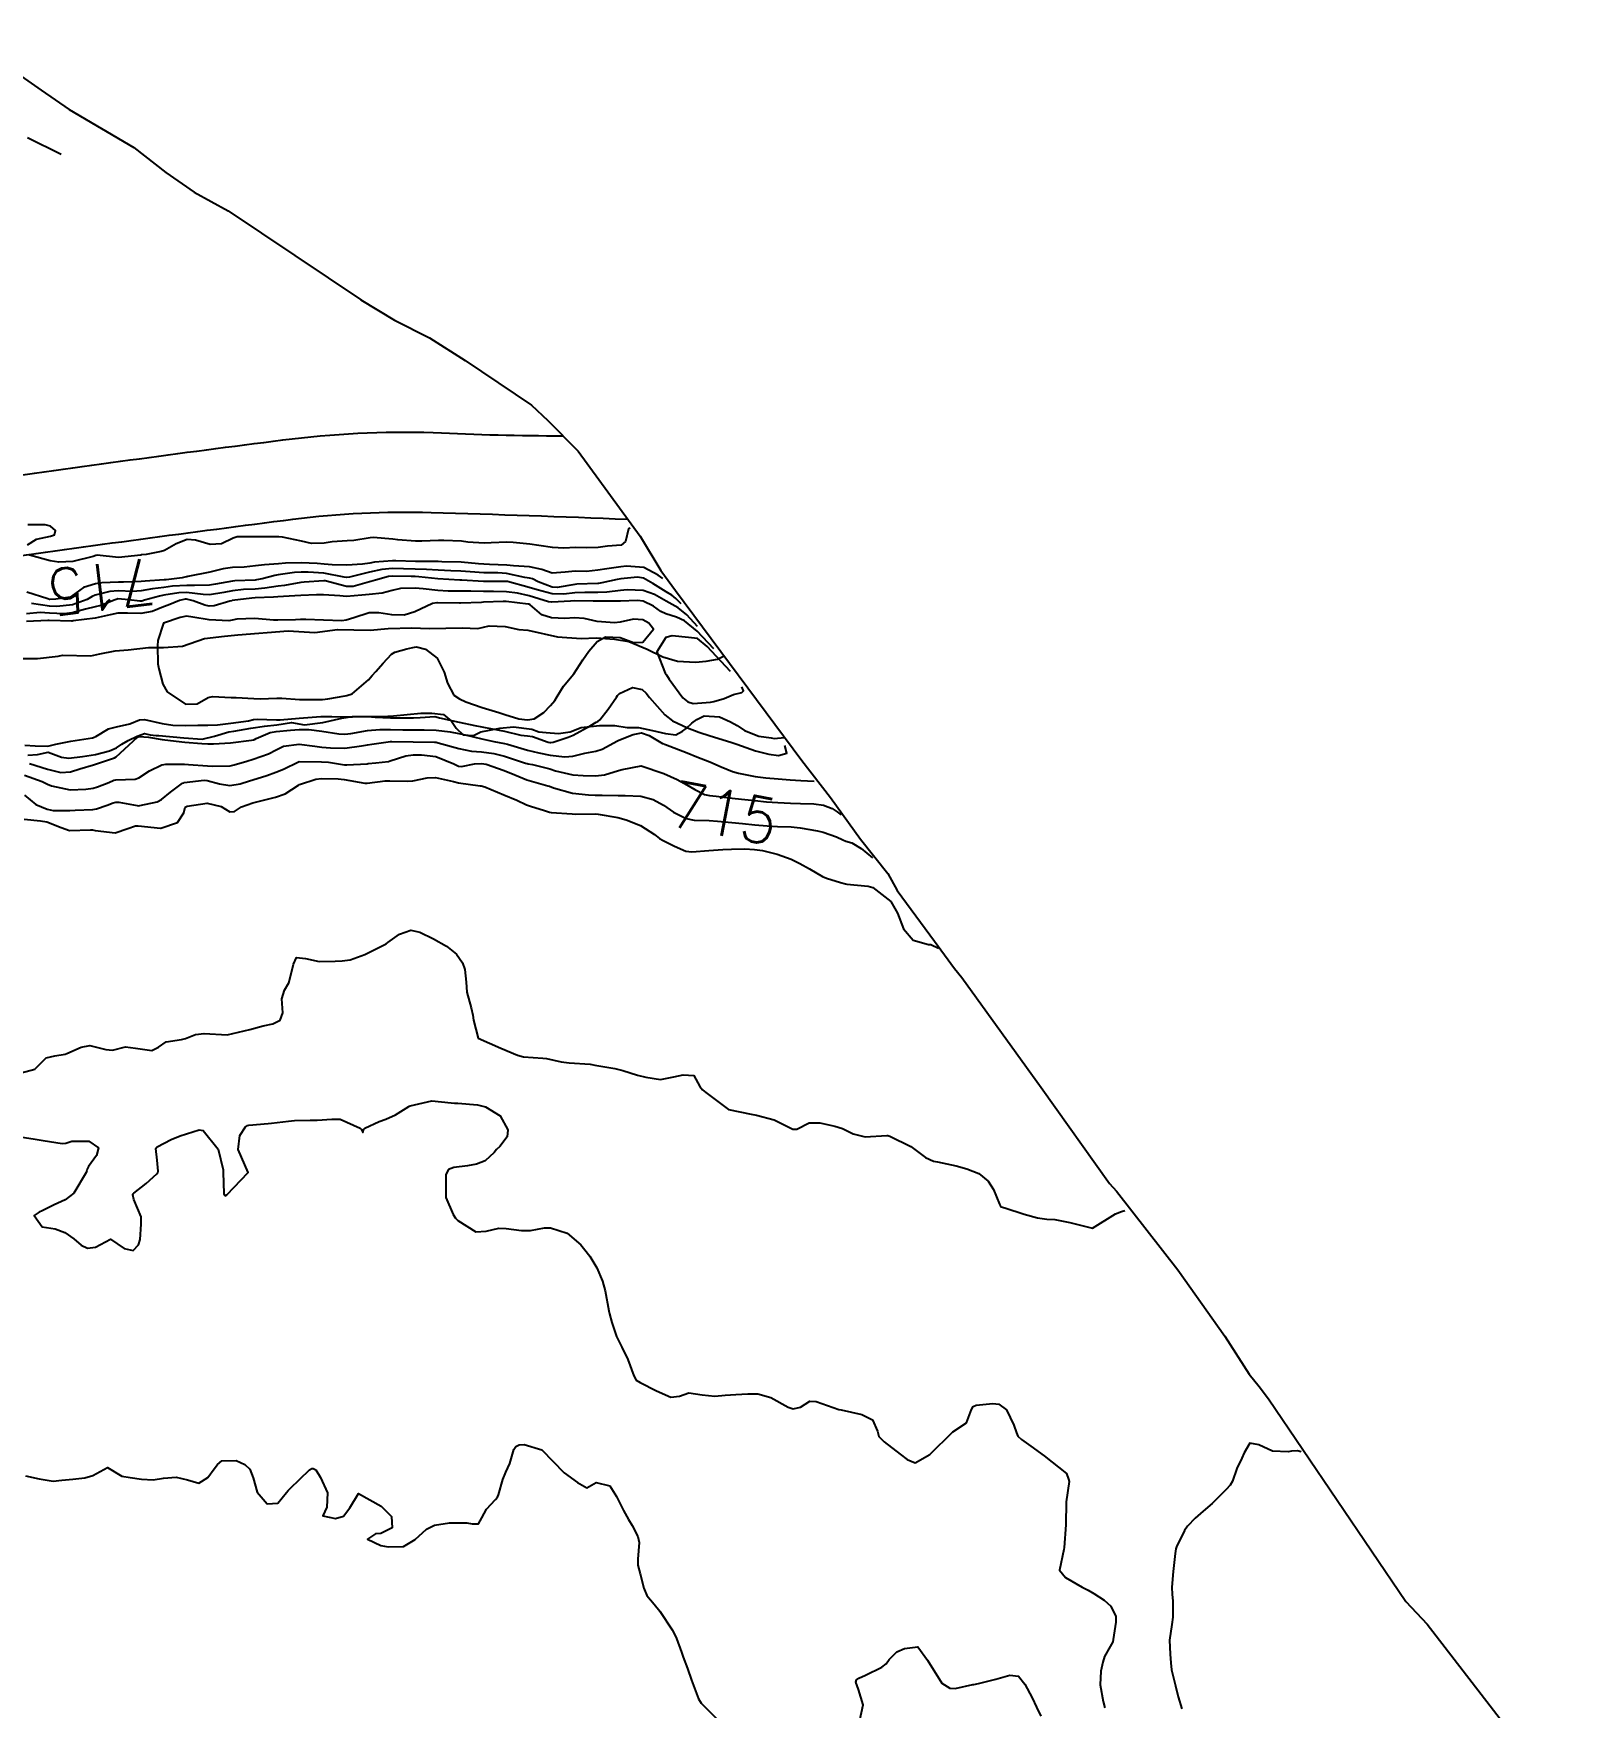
# Model space of a CAD drawing. Header units: metres. Extents: x 307586 to 320046, y 7427249 to 7434250.
# Drawn here: x 311264.2 to 311398.5, y 7432774.1 to 7432920.8 of the extents above; entities that cross this region are included whole.
import ezdxf
from ezdxf.enums import TextEntityAlignment as Align

# ---------------------------------------------------------------- set-up
doc = ezdxf.new("R2010")
doc.units = ezdxf.units.M
doc.header["$MEASUREMENT"] = 0
for name, color, linetype in [('Area', 45, 'Continuous'), ('Cotas', 45, 'Continuous'), ('Curvas de Nivel 1m', 11, 'Continuous'), ('Curvas de Nivel 5m', 15, 'Continuous'), ('Hidrografia', 140, 'Continuous'), ('Vias Primárias', 230, 'Continuous')]:
    doc.layers.add(name, color=color, linetype=linetype)
doc.styles.add('Style-STANDARD', font='STANDARD.shx')

msp = doc.modelspace()

# ---------------------------------------------------------------- linework, layer by layer
at = {"layer": 'Area'}
msp.add_polyline3d([(311257.78, 7432920.76, 715.45), (311264.93, 7432915.8, 716.28), (311267.36, 7432914.09, 716.2), (311273.05, 7432910.77, 716.15), (311275.83, 7432908.58, 716.3), (311278.31, 7432906.85, 716.26), (311281.31, 7432905.22, 716.42), (311292.97, 7432897.4, 716.58), (311292.91, 7432897.43, 716.59), (311295.86, 7432895.64, 716.58), (311298.94, 7432894.11, 716.53), (311302.06, 7432892.13, 716.41), (311307.87, 7432888.21, 716.43), (311309.3, 7432886.86, 716.52), (311311.95, 7432884.17, 716.45), (311317.39, 7432876.72, 715.87), (311319.21, 7432873.71, 714.23), (311320.49, 7432871.98, 719.71), (311331.55, 7432857.07, 716.87), (311334.06, 7432853.84, 718.97), (311336.7, 7432850.18, 719.58), (311339.08, 7432847.18, 723.09), (311339.92, 7432845.71, 721.24), (311343.19, 7432841.25, 723.41), (311344.94, 7432838.87, 718.44), (311345.57, 7432838.07, 718.35), (311352.52, 7432828.44, 717.03), (311358.51, 7432820.04, 716.81), (311359.12, 7432819.35, 716.9), (311364.5, 7432812.46, 722.09), (311368.62, 7432806.67, 729.38), (311370.73, 7432803.34, 730.65), (311371.63, 7432802.24, 722.21), (311372.44, 7432801.17, 726.1), (311384.46, 7432783.43, 722.27), (311386.35, 7432781.45, 722.22), (311391.85, 7432774.29, 716.92), (311398.54, 7432765.59, 722.2)], dxfattribs=at)
at = {"layer": 'Curvas de Nivel 1m', "flags": 128}
for points, elevation in [([(311263.73, 7432911.66), (311266.67, 7432910.19)], 716), ([(311263.71, 7432875.98), (311264.5, 7432876.46), (311265.73, 7432876.73), (311266.09, 7432876.86), (311266.18, 7432877.23), (311265.74, 7432877.62), (311265.26, 7432877.71), (311263.74, 7432877.71)], 716), ([(311316.52, 7432877.44), (311316.37, 7432877.36), (311316.1, 7432876.26), (311315.72, 7432875.95), (311314.52, 7432875.85), (311313.72, 7432875.73), (311312.66, 7432875.72), (311311.72, 7432875.74), (311310.72, 7432875.69), (311309.72, 7432875.75), (311308.52, 7432875.92), (311307.72, 7432876.03), (311306.28, 7432876.19), (311305.72, 7432876.21), (311304.33, 7432876.16), (311303.72, 7432876.13), (311302.3, 7432876.22), (311301.73, 7432876.29), (311300.19, 7432876.35), (311299.73, 7432876.34), (311298.27, 7432876.3), (311297.72, 7432876.28), (311296.17, 7432876.42), (311295.73, 7432876.48), (311294, 7432876.62), (311293.73, 7432876.6), (311292.3, 7432876.34), (311291.72, 7432876.31), (311290.42, 7432876.23), (311289.72, 7432876.12), (311288.59, 7432876.09), (311287.72, 7432876.28), (311286.06, 7432876.65), (311285.73, 7432876.68), (311284.05, 7432876.68), (311283.73, 7432876.68), (311282.1, 7432876.66), (311281.73, 7432876.55), (311280.71, 7432876.06), (311279.72, 7432876), (311278.43, 7432876.37), (311277.72, 7432876.45), (311276.76, 7432876.05), (311275.71, 7432875.48), (311275.44, 7432875.38), (311274.12, 7432875.13), (311273.74, 7432875.1), (311273.7, 7432875.09), (311273.65, 7432875.08), (311271.7, 7432874.87), (311269.82, 7432875.06), (311269.7, 7432875.05), (311269.48, 7432874.96), (311267.7, 7432874.51), (311266.46, 7432874.45), (311265.7, 7432874.57), (311263.89, 7432875.06)], 716), ([(311320.98, 7432870.8), (311320.53, 7432871.28), (311320.18, 7432871.56), (311319.67, 7432871.85), (311318.5, 7432872.6), (311317.69, 7432873.06), (311317.16, 7432873.14), (311315.69, 7432872.99), (311315.37, 7432872.94), (311314.03, 7432872.65), (311313.74, 7432872.59), (311313.68, 7432872.59), (311311.84, 7432872.52), (311311.68, 7432872.5), (311310.13, 7432872.24), (311309.68, 7432872.26), (311308.46, 7432872.72), (311307.96, 7432873), (311307.69, 7432873.06), (311307.3, 7432873.12), (311305.69, 7432873.45), (311304.93, 7432873.52), (311303.69, 7432873.53), (311302.51, 7432873.61), (311301.69, 7432873.67), (311300.8, 7432873.7), (311299.69, 7432873.74), (311298.67, 7432873.82), (311297.69, 7432873.85), (311296.67, 7432873.88), (311295.69, 7432873.89), (311294.76, 7432873.81), (311293.69, 7432873.58), (311291.92, 7432873.15), (311291.68, 7432873.11), (311291.46, 7432873.14), (311289.69, 7432873.48), (311288.31, 7432873.58), (311287.69, 7432873.58), (311287.11, 7432873.55), (311285.69, 7432873.34), (311285.39, 7432873.29), (311284.27, 7432873), (311283.79, 7432872.9), (311283.68, 7432872.89), (311281.89, 7432872.83), (311281.68, 7432872.8), (311280.2, 7432872.53), (311279.67, 7432872.45), (311278.35, 7432872.4), (311277.67, 7432872.41), (311276.43, 7432872.34), (311275.67, 7432872.24), (311274.68, 7432872.11), (311273.67, 7432871.94), (311272.91, 7432871.89), (311271.66, 7432871.95), (311270.94, 7432871.89), (311269.66, 7432871.55), (311269.4, 7432871.44), (311268.94, 7432871.19), (311267.65, 7432870.73), (311266.3, 7432870.57), (311265.65, 7432870.61), (311264.08, 7432870.82)], 714), ([(311323.86, 7432866.86), (311322.4, 7432868.4), (311321.27, 7432869.32), (311320.57, 7432869.65), (311319.65, 7432869.93), (311319.2, 7432870.14), (311318.57, 7432870.6), (311317.66, 7432871.03), (311317.17, 7432871.1), (311315.66, 7432871.05), (311315.26, 7432871.03), (311313.66, 7432871.04), (311313.27, 7432871.05), (311311.66, 7432871.07), (311311.29, 7432871.05), (311309.66, 7432870.95), (311309.37, 7432870.99), (311307.66, 7432871.5), (311306.66, 7432871.74), (311305.67, 7432871.87), (311304.55, 7432871.89), (311303.67, 7432871.88), (311302.56, 7432871.9), (311301.67, 7432871.9), (311300.58, 7432871.9), (311299.67, 7432871.97), (311298.38, 7432872.13), (311297.67, 7432872.17), (311296.4, 7432872.14), (311295.67, 7432871.98), (311294.8, 7432871.75), (311293.66, 7432871.63), (311293.01, 7432871.55), (311291.66, 7432871.46), (311291.09, 7432871.5), (311289.66, 7432871.59), (311289.03, 7432871.58), (311287.66, 7432871.54), (311287.13, 7432871.51), (311285.66, 7432871.41), (311285.26, 7432871.39), (311283.66, 7432871.32), (311283.37, 7432871.3), (311281.65, 7432871.09), (311281.61, 7432871.08), (311281.44, 7432871.04), (311280.08, 7432870.63), (311279.65, 7432870.6), (311279.27, 7432870.69), (311278.23, 7432871.08), (311277.65, 7432871.22), (311277.53, 7432871.22), (311277.05, 7432871.1), (311276.05, 7432870.7), (311275.65, 7432870.53), (311274.63, 7432870.14), (311273.64, 7432869.96), (311272.49, 7432869.99), (311271.64, 7432869.99), (311270.96, 7432869.85), (311269.64, 7432869.56), (311267.73, 7432869.31), (311267.63, 7432869.28), (311267.57, 7432869.28), (311265.63, 7432869.35), (311265.51, 7432869.35), (311263.63, 7432869.27)], 712), ([(311322.42, 7432868.83), (311321.47, 7432869.84), (311320.72, 7432870.44), (311319.66, 7432871.04), (311318.65, 7432871.61), (311317.67, 7432871.97), (311316.26, 7432872.04), (311315.67, 7432871.98), (311314.47, 7432871.84), (311313.67, 7432871.8), (311312.54, 7432871.79), (311311.67, 7432871.76), (311310.7, 7432871.65), (311309.67, 7432871.68), (311308.37, 7432872.02), (311307.68, 7432872.24), (311305.77, 7432872.75), (311305.68, 7432872.77), (311305.66, 7432872.77), (311303.68, 7432872.77), (311301.77, 7432872.88), (311301.68, 7432872.89), (311301.6, 7432872.89), (311299.68, 7432872.99), (311298.01, 7432873.17), (311297.69, 7432873.19), (311297.34, 7432873.2), (311295.69, 7432873.23), (311295.36, 7432873.2), (311294.2, 7432872.88), (311293.81, 7432872.76), (311293.68, 7432872.72), (311292.26, 7432872.32), (311291.67, 7432872.32), (311289.81, 7432872.81), (311289.68, 7432872.83), (311287.96, 7432872.69), (311287.68, 7432872.66), (311286.24, 7432872.42), (311285.67, 7432872.34), (311284.5, 7432872.17), (311283.67, 7432872.1), (311282.64, 7432872.05), (311281.67, 7432871.93), (311280.91, 7432871.81), (311279.66, 7432871.6), (311279.12, 7432871.61), (311277.66, 7432871.79), (311276.99, 7432871.77), (311275.66, 7432871.55), (311275.29, 7432871.48), (311273.97, 7432871.13), (311273.73, 7432871.05), (311273.65, 7432871.03), (311273.56, 7432871.04), (311272.59, 7432871.15), (311271.65, 7432871.23), (311271.59, 7432871.22), (311271.41, 7432871.16), (311270.16, 7432870.67), (311269.65, 7432870.54), (311268.79, 7432870.34), (311267.64, 7432870.02), (311266.93, 7432869.93), (311265.64, 7432869.99), (311264.83, 7432870.05), (311263.64, 7432869.93)], 713), ([(311325.31, 7432864.88), (311323.27, 7432867.06), (311322.41, 7432867.76), (311321.63, 7432867.86), (311320.21, 7432867.99), (311319.63, 7432867.86), (311318.85, 7432866.59), (311319.59, 7432864.74), (311319.7, 7432864.58), (311319.93, 7432864.22), (311321.12, 7432862.56), (311321.56, 7432862.22), (311322.03, 7432862.08), (311323.56, 7432862.2), (311323.85, 7432862.24), (311324.76, 7432862.52), (311325.57, 7432862.87), (311326.29, 7432863.05), (311326.44, 7432863.18), (311326.3, 7432863.53)], 711), ([(311263.5, 7432858.43), (311264.38, 7432858.36), (311265.5, 7432858.34), (311266.21, 7432858.51), (311267.51, 7432858.78), (311269.41, 7432859.08), (311269.51, 7432859.11), (311269.57, 7432859.12), (311269.72, 7432859.18), (311270.83, 7432859.86), (311271.52, 7432860.04), (311272.68, 7432860.3), (311273.53, 7432860.64), (311273.98, 7432860.67), (311275.52, 7432860.31), (311276.45, 7432860.17), (311277.52, 7432860.14), (311278.63, 7432860.18), (311279.52, 7432860.19), (311280.36, 7432860.22), (311281.53, 7432860.35), (311283.08, 7432860.57), (311283.53, 7432860.66), (311283.84, 7432860.69), (311285.53, 7432860.65), (311285.86, 7432860.65), (311287.53, 7432860.78), (311289.43, 7432860.94), (311289.52, 7432860.95), (311290.37, 7432860.93), (311291.53, 7432860.91), (311292.2, 7432860.91), (311293.5, 7432860.93), (311293.53, 7432860.93), (311294.18, 7432860.88), (311295.53, 7432860.81), (311295.59, 7432860.81), (311297.53, 7432860.82), (311298.12, 7432860.84), (311299.41, 7432860.94), (311299.53, 7432860.91), (311299.82, 7432860.82), (311301.53, 7432860.43), (311302.91, 7432860.16), (311303.53, 7432860.03), (311304.42, 7432859.87), (311305.52, 7432859.66), (311306.94, 7432859.31), (311307.52, 7432859.23), (311307.97, 7432859.18), (311309.34, 7432858.7), (311309.48, 7432858.66), (311309.51, 7432858.66), (311309.56, 7432858.66), (311309.78, 7432858.7), (311311.09, 7432859.12), (311311.52, 7432859.31), (311313, 7432860.13), (311313.53, 7432860.43), (311313.67, 7432860.51), (311313.87, 7432860.65), (311314.6, 7432861.59), (311315.31, 7432862.63), (311315.41, 7432862.78), (311315.57, 7432862.96), (311316.71, 7432863.48), (311317.57, 7432863.31), (311317.93, 7432862.97), (311318.2, 7432862.6), (311319.54, 7432861.09), (311320.23, 7432860.57), (311321.53, 7432859.95), (311322.54, 7432859.56), (311323.52, 7432859.25), (311325.34, 7432858.68), (311325.51, 7432858.63), (311325.87, 7432858.51), (311327.51, 7432857.94), (311328.67, 7432857.64), (311329.5, 7432857.51), (311330.23, 7432857.72), (311330.06, 7432858.39)], 712), ([(311263.47, 7432855.79), (311265, 7432855.23), (311265.46, 7432855.01), (311265.82, 7432854.86), (311267.46, 7432854.51), (311268.82, 7432854.56), (311269.46, 7432854.67), (311269.85, 7432854.78), (311270.84, 7432855.17), (311271.28, 7432855.35), (311271.47, 7432855.38), (311273.15, 7432855.45), (311273.47, 7432855.56), (311274.41, 7432856.18), (311275.49, 7432856.69), (311275.84, 7432856.75), (311277.49, 7432856.76), (311277.83, 7432856.74), (311279.49, 7432856.62), (311279.97, 7432856.58), (311281.49, 7432856.62), (311281.83, 7432856.69), (311282.93, 7432857.02), (311283.49, 7432857.19), (311284.83, 7432857.67), (311285.5, 7432858.02), (311286.16, 7432858.33), (311287.51, 7432858.52), (311288.9, 7432858.34), (311289.51, 7432858.25), (311290.26, 7432858.18), (311291.51, 7432858.15), (311292.98, 7432858.37), (311293.51, 7432858.45), (311293.9, 7432858.5), (311295.51, 7432858.74), (311295.63, 7432858.75), (311297.51, 7432858.72), (311299.39, 7432858.7), (311299.51, 7432858.68), (311299.71, 7432858.62), (311301.51, 7432858.14), (311302.63, 7432857.91), (311303.5, 7432857.83), (311304.56, 7432857.7), (311305.5, 7432857.46), (311307.36, 7432856.86), (311307.49, 7432856.82), (311307.57, 7432856.8), (311307.96, 7432856.72), (311309.49, 7432856.34), (311309.99, 7432856.19), (311311.48, 7432855.84), (311312.39, 7432855.76), (311313.48, 7432855.75), (311314.28, 7432855.84), (311315.49, 7432856.2), (311315.83, 7432856.29), (311317.49, 7432856.61), (311319.48, 7432855.95), (311320.62, 7432855.43), (311321.47, 7432854.96), (311322.17, 7432854.55), (311323.03, 7432854.11), (311323.46, 7432854.01), (311324.04, 7432853.95), (311325.46, 7432853.78), (311326.27, 7432853.69), (311327.45, 7432853.57), (311328.45, 7432853.47), (311329.45, 7432853.39), (311330.56, 7432853.34), (311331.45, 7432853.31), (311332.6, 7432853.28), (311333.45, 7432853.16), (311334.22, 7432852.87), (311334.64, 7432852.6), (311335, 7432852.32)], 714), ([(311263.9, 7432856.83), (311265.48, 7432856.32), (311266.65, 7432856.04), (311267.48, 7432856.09), (311268.32, 7432856.36), (311269.49, 7432856.7), (311269.85, 7432856.81), (311270.91, 7432857.17), (311271.34, 7432857.32), (311271.5, 7432857.41), (311273.36, 7432859.13), (311273.51, 7432859.19), (311274.32, 7432859.12), (311275.51, 7432858.91), (311275.74, 7432858.88), (311277.51, 7432858.7), (311279, 7432858.56), (311279.51, 7432858.53), (311280.03, 7432858.54), (311281.51, 7432858.63), (311283.35, 7432858.86), (311283.51, 7432858.89), (311283.6, 7432858.93), (311283.75, 7432859.01), (311284.99, 7432859.53), (311285.52, 7432859.62), (311286.76, 7432859.73), (311287.52, 7432859.81), (311288.37, 7432859.8), (311289.52, 7432859.64), (311291.01, 7432859.43), (311291.52, 7432859.4), (311292.06, 7432859.45), (311293.52, 7432859.71), (311294.59, 7432859.81), (311295.52, 7432859.81), (311296.61, 7432859.78), (311297.52, 7432859.78), (311298.47, 7432859.78), (311299.52, 7432859.75), (311300.74, 7432859.59), (311301.52, 7432859.44), (311302.05, 7432859.33), (311303.52, 7432858.98), (311304.57, 7432858.76), (311305.51, 7432858.56), (311305.76, 7432858.5), (311307.51, 7432857.99), (311308.53, 7432857.74), (311309.5, 7432857.56), (311310.78, 7432857.4), (311311.5, 7432857.47), (311312.56, 7432857.72), (311313.51, 7432857.89), (311314.07, 7432858.08), (311315.09, 7432858.63), (311315.36, 7432858.78), (311315.52, 7432858.85), (311316.78, 7432859.36), (311317.52, 7432859.51), (311318.18, 7432859.26), (311319.35, 7432858.58), (311319.46, 7432858.53), (311319.51, 7432858.51), (311319.62, 7432858.47), (311321.5, 7432857.74), (311322.37, 7432857.41), (311323.5, 7432856.96), (311324.48, 7432856.52), (311325.49, 7432856.12), (311326.02, 7432855.97), (311327.48, 7432855.68), (311328.4, 7432855.56), (311329.48, 7432855.47), (311330.53, 7432855.4), (311331.48, 7432855.32), (311332.64, 7432855.26)], 713), ([(311263.42, 7432851.95), (311264.85, 7432851.8), (311265.42, 7432851.71), (311266.66, 7432851.22), (311267.41, 7432850.94), (311269.25, 7432851.02), (311269.41, 7432851.02), (311269.65, 7432850.94), (311271.41, 7432850.74), (311272.51, 7432851.14), (311273.19, 7432851.36), (311273.42, 7432851.36), (311275.37, 7432851.16), (311275.41, 7432851.15), (311276.87, 7432851.65), (311277.43, 7432852.5), (311277.53, 7432853), (311277.72, 7432853.09), (311279.45, 7432853.36), (311280.68, 7432853.05), (311281.44, 7432852.6), (311281.86, 7432852.61), (311282.46, 7432853.02), (311283.45, 7432853.38), (311284.75, 7432853.7), (311285.45, 7432853.87), (311286.28, 7432854.16), (311287.46, 7432854.93), (311287.54, 7432854.97), (311288.98, 7432855.44), (311289.47, 7432855.5), (311290.93, 7432855.47), (311291.47, 7432855.41), (311293.27, 7432855.09), (311293.47, 7432855.09), (311295.04, 7432855.3), (311295.47, 7432855.31), (311297.05, 7432855.27), (311297.47, 7432855.31), (311298.74, 7432855.56), (311299.47, 7432855.59), (311301.03, 7432855.25), (311301.47, 7432855.13), (311303.37, 7432854.87), (311303.46, 7432854.86), (311303.78, 7432854.77), (311305.46, 7432854.08), (311306.59, 7432853.6), (311307.45, 7432853.21), (311307.8, 7432853.08), (311309, 7432852.71), (311309.44, 7432852.56), (311309.61, 7432852.53), (311311.44, 7432852.4), (311311.72, 7432852.39), (311313.44, 7432852.41), (311313.7, 7432852.39), (311315.43, 7432852.08), (311316.16, 7432851.89), (311317.42, 7432851.39), (311318.65, 7432850.59), (311319.08, 7432850.26), (311319.41, 7432850.07), (311320.39, 7432849.58), (311321.4, 7432849.15), (311321.93, 7432849.08), (311323.4, 7432849.2), (311324.63, 7432849.28), (311325.4, 7432849.32), (311326.56, 7432849.34), (311327.4, 7432849.29), (311328.11, 7432849.19), (311329.4, 7432848.89), (311330.61, 7432848.45), (311331.39, 7432848.06), (311332.24, 7432847.58), (311333.38, 7432846.93), (311333.73, 7432846.77), (311334.95, 7432846.4), (311335.37, 7432846.28), (311335.5, 7432846.26), (311337.37, 7432846.08), (311337.78, 7432845.95), (311339.35, 7432844.74), (311339.95, 7432843.72), (311340.45, 7432842.33), (311341.31, 7432841.36), (311342.65, 7432840.96), (311342.85, 7432840.98), (311343.54, 7432840.64)], 716), ([(311263.16, 7432829.72), (311264.36, 7432830.04), (311265.17, 7432830.86), (311265.37, 7432831.03), (311266.11, 7432831.22), (311267.02, 7432831.37), (311267.18, 7432831.41), (311268.42, 7432831.96), (311269.19, 7432832.13), (311270.58, 7432831.76), (311271.18, 7432831.72), (311272.32, 7432832.01), (311273.18, 7432831.89), (311274.62, 7432831.68), (311275.19, 7432831.97), (311275.86, 7432832.44), (311277.2, 7432832.64), (311277.55, 7432832.73), (311278.43, 7432833.07), (311279.2, 7432833.18), (311281.2, 7432833.04), (311283.21, 7432833.51), (311284.38, 7432833.83), (311285.21, 7432834.03), (311285.85, 7432834.35), (311286.1, 7432834.98), (311286.01, 7432836.21), (311286.23, 7432836.98), (311286.62, 7432837.61), (311286.97, 7432838.97), (311287.02, 7432839.23), (311287.28, 7432839.83), (311288.07, 7432839.74), (311289.28, 7432839.47), (311290.68, 7432839.52), (311291.28, 7432839.54), (311292, 7432839.63), (311293.28, 7432840.1), (311293.81, 7432840.36), (311294.85, 7432840.87), (311295.14, 7432841.03), (311295.3, 7432841.14), (311296.3, 7432841.87), (311297.31, 7432842.22), (311298.09, 7432842.06), (311299.3, 7432841.46), (311300.43, 7432840.81), (311301.29, 7432840.13), (311301.84, 7432839.35), (311302.04, 7432838.79), (311302.14, 7432837.67), (311302.22, 7432836.79), (311302.58, 7432835.43), (311302.73, 7432834.78), (311302.78, 7432834.34), (311303.2, 7432832.77), (311305.19, 7432831.89), (311306.65, 7432831.26), (311307.18, 7432831.13), (311308.86, 7432831.02), (311309.18, 7432830.97), (311310.46, 7432830.69), (311311.17, 7432830.61), (311313.01, 7432830.49), (311313.17, 7432830.46), (311313.41, 7432830.41), (311315.17, 7432830.12), (311315.87, 7432829.92), (311317.16, 7432829.52), (311317.9, 7432829.34), (311319.16, 7432829.15), (311320.35, 7432829.37), (311321.16, 7432829.56), (311322.1, 7432829.48), (311322.62, 7432828.54), (311322.85, 7432828.23), (311323.15, 7432828.01), (311325.13, 7432826.51), (311327.13, 7432826.1), (311327.59, 7432826.02), (311329.12, 7432825.61), (311330.76, 7432824.79), (311331.11, 7432824.8), (311332.19, 7432825.35), (311333.12, 7432825.35), (311334.45, 7432825.06), (311335.11, 7432824.86), (311336.04, 7432824.38), (311337.1, 7432824.11), (311339, 7432824.24), (311339.1, 7432824.24), (311339.27, 7432824.17), (311341.09, 7432823.28), (311342.38, 7432822.31), (311343.08, 7432821.99), (311343.45, 7432821.92), (311345.07, 7432821.58), (311346.02, 7432821.31), (311347.06, 7432820.91), (311347.88, 7432820.24), (311348.34, 7432819.52), (311348.88, 7432818.22), (311348.92, 7432818.11), (311349.03, 7432817.98), (311349.34, 7432817.91), (311351.02, 7432817.36), (311352.19, 7432817.02), (311353.02, 7432816.92), (311353.72, 7432816.87), (311355.02, 7432816.61), (311357.01, 7432816.13), (311359.03, 7432817.37), (311359.56, 7432817.57), (311359.85, 7432817.66)], 717), ([(311263.09, 7432824.11), (311264.4, 7432823.92), (311265.09, 7432823.79), (311266.75, 7432823.55), (311267.09, 7432823.57), (311267.62, 7432823.74), (311269.09, 7432823.75), (311269.95, 7432823.17), (311269.76, 7432822.49), (311269.06, 7432821.52), (311268.94, 7432821.3), (311268.91, 7432821.18), (311268.86, 7432820.99), (311267.78, 7432819.2), (311267.03, 7432818.61), (311266.07, 7432818.17), (311265.02, 7432817.64), (311264.74, 7432817.51), (311264.31, 7432817.24), (311265, 7432816.23), (311266.16, 7432816.05), (311266.99, 7432815.74), (311267.78, 7432815.2), (311268.41, 7432814.62), (311268.97, 7432814.37), (311269.68, 7432814.47), (311270.98, 7432815.16), (311272.18, 7432814.34), (311272.97, 7432814.17), (311273.45, 7432814.65), (311273.58, 7432815.12), (311273.67, 7432816.46), (311273.68, 7432817.12), (311273.03, 7432818.63), (311272.94, 7432819.04), (311272.97, 7432819.13), (311273.03, 7432819.2), (311274.12, 7432820.04), (311275.05, 7432820.88), (311275.15, 7432821.01), (311275.16, 7432821.11), (311275.07, 7432822.07), (311274.97, 7432823.11), (311275.01, 7432823.19), (311275.08, 7432823.23), (311276.3, 7432823.89), (311277.09, 7432824.22), (311278.76, 7432824.72), (311279.1, 7432824.67), (311280.43, 7432823.05), (311280.87, 7432821.23), (311280.87, 7432821.04), (311280.93, 7432819.14), (311280.94, 7432819.04), (311281.03, 7432818.95), (311281.19, 7432819.04), (311283.05, 7432821.01), (311282.18, 7432823.02), (311282.32, 7432824.24), (311282.82, 7432825.01), (311282.99, 7432825.12), (311283.1, 7432825.15), (311284.8, 7432825.3), (311285.11, 7432825.33), (311286.59, 7432825.49), (311287.11, 7432825.54), (311288.47, 7432825.59), (311289.11, 7432825.59), (311290.37, 7432825.67), (311291.11, 7432825.67), (311292.86, 7432824.89), (311292.98, 7432824.77), (311293.1, 7432824.5), (311293.19, 7432824.8), (311293.27, 7432824.89), (311294.52, 7432825.46), (311295.11, 7432825.67), (311295.95, 7432826.04), (311297.13, 7432826.79), (311297.16, 7432826.82), (311297.23, 7432826.85), (311299.14, 7432827.26), (311300.85, 7432827.09), (311301.14, 7432827.06), (311301.42, 7432827.08), (311303.13, 7432826.93), (311303.85, 7432826.76), (311305.12, 7432825.95), (311305.8, 7432824.74), (311305.73, 7432824.11), (311305.09, 7432823.28), (311304.82, 7432823.02), (311304.6, 7432822.75), (311303.82, 7432822.02), (311303.07, 7432821.73), (311302.26, 7432821.59), (311301.06, 7432821.43), (311300.6, 7432821.26), (311300.37, 7432820.81), (311300.36, 7432819.49), (311300.36, 7432818.81), (311301.02, 7432817.31), (311301.23, 7432817.01), (311301.43, 7432816.79), (311303, 7432815.79), (311303.89, 7432815.87), (311305, 7432816.11), (311305.66, 7432816.08), (311307, 7432815.91), (311307.79, 7432815.93), (311309, 7432816.14), (311309.54, 7432816.16), (311311, 7432815.68), (311312.19, 7432814.66), (311312.55, 7432814.23), (311312.97, 7432813.68), (311313.61, 7432812.64), (311314.09, 7432811.49), (311314.32, 7432810.64), (311314.66, 7432808.88), (311314.72, 7432808.63), (311314.91, 7432807.87), (311315.32, 7432806.63), (311315.79, 7432805.71), (311316.32, 7432804.62), (311316.85, 7432803.18), (311317.04, 7432802.8), (311317.4, 7432802.6), (311318.83, 7432801.87), (311320.07, 7432801.32), (311320.83, 7432801.42), (311321.67, 7432801.71), (311322.83, 7432801.53), (311323.92, 7432801.42), (311324.83, 7432801.5), (311325.77, 7432801.56), (311326.83, 7432801.61), (311327.71, 7432801.6), (311328.83, 7432801.29), (311330.35, 7432800.44), (311330.81, 7432800.29), (311331.43, 7432800.43), (311332.26, 7432800.98), (311332.82, 7432800.95), (311334.3, 7432800.4), (311334.81, 7432800.25), (311335, 7432800.2), (311336.81, 7432799.81), (311337.76, 7432799.32), (311338.18, 7432798.35), (311338.31, 7432797.87), (311338.78, 7432797.4), (311340.17, 7432796.33), (311340.77, 7432795.86), (311341.49, 7432795.58), (311342.77, 7432796.3), (311344.79, 7432798.27), (311345.98, 7432799.08), (311346.43, 7432800.25), (311346.57, 7432800.5), (311346.82, 7432800.61), (311348.29, 7432800.76), (311348.82, 7432800.71), (311349.49, 7432800.21), (311350.13, 7432798.87), (311350.36, 7432798.2), (311350.49, 7432797.9), (311350.79, 7432797.6), (311351.63, 7432797.04), (311352.77, 7432796.18), (311354.75, 7432794.63), (311354.93, 7432794.15), (311354.96, 7432793.93), (311354.72, 7432792.15), (311354.69, 7432790.15), (311354.55, 7432788.15), (311354.5, 7432787.98), (311354.13, 7432786.16), (311354.64, 7432785.51), (311356.1, 7432784.67), (311356.63, 7432784.4), (311357.14, 7432784.12), (311358.05, 7432783.54), (311358.61, 7432783), (311359.07, 7432782.1), (311359.07, 7432781.62), (311358.84, 7432780.1), (311358.79, 7432779.89), (311358.57, 7432779.49), (311358.07, 7432778.59), (311357.91, 7432778.11), (311357.76, 7432777.32), (311357.7, 7432776.11), (311357.96, 7432774.66), (311358.1, 7432774.11)], 718), ([(311263.56, 7432794.42), (311264.73, 7432794.16), (311265.97, 7432793.97), (311266.73, 7432794.04), (311267.69, 7432794.15), (311268.73, 7432794.26), (311269.44, 7432794.47), (311270.74, 7432795.16), (311272, 7432794.41), (311272.73, 7432794.27), (311273.71, 7432794.14), (311274.73, 7432794.08), (311275.63, 7432794.21), (311276.74, 7432794.3), (311277.74, 7432794.08), (311278.73, 7432793.78), (311279.51, 7432794.27), (311280.07, 7432795.05), (311280.37, 7432795.43), (311280.75, 7432795.73), (311282.01, 7432795.76), (311282.75, 7432795.43), (311283.2, 7432795.01), (311283.5, 7432794.24), (311283.84, 7432793), (311284.71, 7432791.97), (311285.65, 7432792.03), (311286.42, 7432792.97), (311286.55, 7432793.15), (311286.73, 7432793.33), (311288.43, 7432794.94), (311288.62, 7432795.07), (311288.74, 7432795.07), (311288.97, 7432794.94), (311289.39, 7432794.28), (311289.99, 7432792.93), (311289.95, 7432791.68), (311289.59, 7432790.93), (311290.69, 7432790.7), (311291.41, 7432790.91), (311291.97, 7432791.63), (311292.72, 7432792.89), (311294.71, 7432791.76), (311295.6, 7432790.86), (311295.66, 7432789.88), (311294.68, 7432789.38), (311294.2, 7432789.35), (311293.5, 7432788.88), (311294.67, 7432788.34), (311295.32, 7432788.21), (311296.67, 7432788.25), (311297.67, 7432788.84), (311298.68, 7432789.76), (311299.38, 7432790.12), (311300.69, 7432790.31), (311302.22, 7432790.31), (311302.69, 7432790.23), (311303.23, 7432790.22), (311303.53, 7432790.76), (311303.94, 7432791.52), (311304.72, 7432792.35), (311304.9, 7432792.57), (311304.97, 7432792.75), (311305.37, 7432794.11), (311305.62, 7432794.74), (311305.97, 7432795.52), (311306.33, 7432796.73), (311306.5, 7432797.01), (311306.78, 7432797.13), (311307.22, 7432797.16), (311308.77, 7432796.7), (311310.74, 7432794.68), (311311.9, 7432793.83), (311312.73, 7432793.39), (311313.53, 7432793.85), (311314.73, 7432793.55), (311315.31, 7432792.62), (311315.93, 7432791.39), (311316.37, 7432790.61), (311316.69, 7432790.07), (311317.2, 7432789.12), (311317.3, 7432788.6), (311317.18, 7432787.12), (311317.2, 7432786.6), (311317.4, 7432785.84), (311317.71, 7432784.59), (311317.97, 7432783.94), (311318.61, 7432783.19), (311319.13, 7432782.57), (311320.21, 7432780.93), (311320.41, 7432780.56), (311320.57, 7432780.17), (311321, 7432778.99), (311321.17, 7432778.55), (311321.55, 7432777.55), (311321.89, 7432776.54), (311322.51, 7432774.91), (311322.75, 7432774.53), (311324.49, 7432772.76)], 719), ([(311375.31, 7432796.52), (311374.97, 7432796.62), (311374.44, 7432796.6), (311374.17, 7432796.53), (311372.78, 7432796.58), (311371.59, 7432797.14), (311370.79, 7432797.28), (311370.31, 7432796.43), (311370.09, 7432795.97), (311369.66, 7432795.07), (311369.29, 7432793.97), (311369.09, 7432793.62), (311368.74, 7432793.24), (311367.49, 7432792), (311366.72, 7432791.33), (311366.02, 7432790.71), (311365.34, 7432790.02), (311365.08, 7432789.65), (311364.69, 7432788.86), (311364.42, 7432788.29), (311364.33, 7432788.04), (311364.27, 7432787.64), (311364.09, 7432786.04), (311363.98, 7432784.69), (311364, 7432784.04), (311364.05, 7432783.47), (311364.07, 7432782.04), (311363.98, 7432781.42), (311363.77, 7432780.04), (311363.81, 7432778.8), (311363.87, 7432778.04), (311363.95, 7432777.44), (311364.28, 7432776.03), (311364.52, 7432775.08), (311364.85, 7432774.03)], 717), ([(311336.48, 7432772.37), (311336.93, 7432774.36), (311336.52, 7432775.7), (311336.28, 7432776.37), (311336.33, 7432776.57), (311336.54, 7432776.7), (311337.14, 7432776.96), (311338.55, 7432777.66), (311338.93, 7432777.95), (311339.2, 7432778.33), (311339.88, 7432779.01), (311340.56, 7432779.31), (311341.72, 7432779.46), (311342.55, 7432778.29), (311343.81, 7432776.28), (311344.53, 7432775.84), (311344.98, 7432775.81), (311346.53, 7432776.14), (311346.62, 7432776.16), (311347.03, 7432776.24), (311348.54, 7432776.61), (311349.77, 7432776.98), (311350.54, 7432776.87), (311351.1, 7432776.19), (311351.73, 7432774.97), (311352.11, 7432774.18), (311352.49, 7432773.38)], 719)]:
    msp.add_lwpolyline(points, dxfattribs=dict(at, elevation=elevation))
at = {"layer": 'Curvas de Nivel 1m', "elevation": 711, "flags": 128}
msp.add_lwpolyline([(311307.77, 7432870.73), (311307.65, 7432870.78), (311307.59, 7432870.79), (311305.66, 7432871.02), (311305.39, 7432871.02), (311303.66, 7432870.94), (311303.5, 7432870.93), (311301.65, 7432870.87), (311301.58, 7432870.87), (311299.65, 7432870.89), (311299.59, 7432870.89), (311299.2, 7432870.83), (311297.65, 7432870.09), (311296.71, 7432869.8), (311295.64, 7432869.83), (311294.49, 7432870.03), (311293.64, 7432870.01), (311292.32, 7432869.59), (311291.64, 7432869.36), (311291.25, 7432869.31), (311289.64, 7432869.36), (311288.1, 7432869.43), (311287.64, 7432869.43), (311287.2, 7432869.41), (311285.64, 7432869.36), (311285.26, 7432869.37), (311283.64, 7432869.51), (311282.07, 7432869.47), (311281.64, 7432869.37), (311281.35, 7432869.33), (311279.64, 7432869.39), (311278.2, 7432869.64), (311277.64, 7432869.72), (311277.11, 7432869.62), (311275.63, 7432869.11), (311275.15, 7432867.58), (311275.1, 7432867.12), (311275.14, 7432865.56), (311275.23, 7432865.11), (311275.57, 7432863.78), (311275.97, 7432863.11), (311277.55, 7432862.01), (311278.58, 7432862.04), (311279.56, 7432862.59), (311279.93, 7432862.68), (311281.56, 7432862.61), (311282, 7432862.59), (311283.56, 7432862.5), (311284.09, 7432862.47), (311285.56, 7432862.55), (311286, 7432862.54), (311287.55, 7432862.42), (311288.1, 7432862.42), (311289.56, 7432862.43), (311290.03, 7432862.47), (311291.56, 7432862.74), (311291.71, 7432862.77), (311292.17, 7432862.91), (311293.58, 7432864.15), (311293.93, 7432864.54), (311294.24, 7432864.88), (311294.88, 7432865.6), (311295.61, 7432866.39), (311295.9, 7432866.57), (311296.95, 7432866.86), (311297.48, 7432866.98), (311297.61, 7432867.01), (311297.8, 7432867.03), (311298.6, 7432866.84), (311299.6, 7432866.05), (311300.21, 7432864.81), (311300.52, 7432863.86), (311301.08, 7432862.8), (311301.56, 7432862.47), (311302.11, 7432862.23), (311303.55, 7432861.72), (311305.02, 7432861.28), (311305.54, 7432861.12), (311306.75, 7432860.74), (311307.53, 7432860.65), (311308.12, 7432860.72), (311308.95, 7432861.3), (311309.55, 7432861.89), (311309.91, 7432862.34), (311310.12, 7432862.69), (311310.68, 7432863.58), (311311.58, 7432864.68), (311312.38, 7432865.89), (311312.91, 7432866.66), (311313.62, 7432867.52), (311314.35, 7432867.92), (311315.63, 7432867.85), (311316.81, 7432867.43), (311317.62, 7432867.45), (311318.56, 7432868.6), (311318.16, 7432869.12), (311317.64, 7432869.39), (311316.8, 7432869.46), (311315.64, 7432869.2), (311315.14, 7432869.14), (311313.64, 7432869.25), (311312.49, 7432869.51), (311311.64, 7432869.58), (311310.8, 7432869.53), (311309.64, 7432869.59), (311308.78, 7432869.85)], close=True, dxfattribs=at)
at = {"layer": 'Curvas de Nivel 5m', "elevation": 715, "flags": 128}
for points in [[(311319.39, 7432873.02), (311318.97, 7432873.31), (311317.7, 7432873.98), (311316.21, 7432874.11), (311315.7, 7432874.04), (311314.48, 7432873.86), (311313.69, 7432873.74), (311312.68, 7432873.65), (311311.69, 7432873.66), (311310.81, 7432873.57), (311309.69, 7432873.49), (311308.79, 7432873.81), (311307.7, 7432874.05), (311306.3, 7432874.14), (311305.7, 7432874.2), (311304.2, 7432874.26), (311303.7, 7432874.27), (311303.23, 7432874.31), (311301.7, 7432874.46), (311300.03, 7432874.49), (311299.7, 7432874.5), (311299.39, 7432874.51), (311297.7, 7432874.5), (311295.99, 7432874.58), (311295.7, 7432874.58), (311294.13, 7432874.46), (311293.7, 7432874.38), (311293.07, 7432874.27), (311291.7, 7432874.19), (311290.41, 7432874.22), (311289.7, 7432874.29), (311289.1, 7432874.35), (311287.7, 7432874.41), (311286.31, 7432874.37), (311285.7, 7432874.32), (311284.48, 7432874.22), (311283.69, 7432874.12), (311282.69, 7432874.02), (311281.69, 7432873.98), (311280.86, 7432873.88), (311279.69, 7432873.59), (311277.78, 7432873.19), (311277.68, 7432873.18), (311277.61, 7432873.16), (311277.26, 7432873.09), (311275.87, 7432872.92), (311275.68, 7432872.9), (311274.02, 7432872.78), (311273.68, 7432872.75), (311272.13, 7432872.7), (311271.68, 7432872.7), (311270.22, 7432872.63), (311269.67, 7432872.56), (311268.63, 7432872.23), (311267.66, 7432871.52), (311267.46, 7432871.4), (311266.19, 7432871.22), (311265.69, 7432871.19), (311265.65, 7432871.19), (311265.49, 7432871.23), (311263.66, 7432871.83)], [(311263.45, 7432854.05), (311264.44, 7432853.24), (311265.44, 7432852.81), (311265.97, 7432852.69), (311267.44, 7432852.69), (311267.91, 7432852.72), (311269.44, 7432852.79), (311269.78, 7432852.84), (311270.69, 7432853.17), (311271.23, 7432853.37), (311271.45, 7432853.43), (311271.71, 7432853.42), (311273.32, 7432853.13), (311273.44, 7432853.11), (311273.46, 7432853.11), (311273.55, 7432853.13), (311275.09, 7432853.47), (311275.45, 7432853.66), (311276.24, 7432854.31), (311277.31, 7432855.09), (311277.41, 7432855.14), (311277.46, 7432855.16), (311279.19, 7432855.35), (311279.47, 7432855.33), (311280.53, 7432855.05), (311281.46, 7432854.89), (311282.34, 7432855.03), (311283.18, 7432855.3), (311283.47, 7432855.39), (311284.69, 7432855.78), (311285.48, 7432856.05), (311286.15, 7432856.32), (311287.46, 7432856.97), (311287.48, 7432856.98), (311287.51, 7432856.99), (311289.49, 7432856.98), (311290.1, 7432856.93), (311291.49, 7432856.71), (311291.71, 7432856.69), (311293.49, 7432856.8), (311293.57, 7432856.81), (311294.23, 7432856.88), (311295.36, 7432857), (311295.49, 7432857.04), (311296.86, 7432857.5), (311297.5, 7432857.57), (311298.23, 7432857.57), (311299.5, 7432857.42), (311301.06, 7432856.8), (311301.49, 7432856.59), (311301.74, 7432856.55), (311302.89, 7432856.78), (311303.49, 7432856.82), (311303.91, 7432856.77), (311305.48, 7432856.21), (311306.4, 7432855.82), (311307.47, 7432855.39), (311309.31, 7432854.86), (311309.46, 7432854.82), (311309.8, 7432854.7), (311311.46, 7432854.23), (311312.88, 7432854.08), (311313.46, 7432854.06), (311314.06, 7432854.05), (311315.46, 7432854.02), (311316.07, 7432854.01), (311317.46, 7432853.95), (311318.54, 7432853.68), (311319.45, 7432853.16), (311320.31, 7432852.57), (311321.43, 7432852), (311322.11, 7432851.87), (311323.43, 7432851.82), (311324.18, 7432851.77), (311325.43, 7432851.66), (311326.37, 7432851.56), (311327.43, 7432851.46), (311328.53, 7432851.37), (311329.43, 7432851.31), (311330.62, 7432851.26), (311331.42, 7432851.18), (311332.93, 7432850.92), (311333.42, 7432850.81), (311334.58, 7432850.4), (311335.15, 7432850.13), (311335.41, 7432850.02), (311335.93, 7432849.86), (311336.74, 7432849.38), (311337.75, 7432848.56)]]:
    msp.add_lwpolyline(points, dxfattribs=at)
at = {"layer": 'Hidrografia'}
for points in [[(311263.34, 7432866.03), (311264.6, 7432866.03), (311266.4, 7432866.23), (311266.8, 7432866.3), (311269.27, 7432866.24), (311270.07, 7432866.43), (311271.4, 7432866.7), (311272.53, 7432866.77), (311274.32, 7432866.97), (311275.65, 7432866.97), (311277.31, 7432867.1), (311279.24, 7432867.76), (311280.97, 7432867.96), (311282.16, 7432868.09), (311286.56, 7432868.43), (311288.88, 7432868.29), (311290.88, 7432868.56), (311293.73, 7432868.49), (311295.33, 7432868.63), (311297.39, 7432868.69), (311298.91, 7432868.63), (311301.84, 7432868.69), (311303.16, 7432868.63), (311304.16, 7432868.89), (311305.56, 7432868.83), (311306.75, 7432868.56), (311307.55, 7432868.49), (311310.16, 7432867.9), (311312.22, 7432867.76), (311313.54, 7432867.83), (311315.14, 7432867.7), (311316.4, 7432867.5), (311318, 7432866.83), (311319.39, 7432866.17), (311320.65, 7432865.77), (311322.25, 7432865.71), (311323.18, 7432865.77), (311324.17, 7432865.97), (311324.75, 7432866.24)], [(311263.76, 7432857.55), (311264.59, 7432857.61), (311265.54, 7432857.8), (311266.69, 7432857.36), (311267.33, 7432857.29), (311268.54, 7432857.42), (311269.69, 7432857.61), (311270.9, 7432857.93), (311271.53, 7432858.18), (311271.98, 7432858.5), (311272.55, 7432858.82), (311273.32, 7432859.2), (311273.96, 7432859.46), (311274.47, 7432859.33), (311274.98, 7432859.27), (311275.23, 7432859.27), (311277.42, 7432859.08), (311279.01, 7432858.95), (311280.09, 7432859.21), (311281.37, 7432859.59), (311281.81, 7432859.65), (311283.28, 7432859.91), (311284.49, 7432860.1), (311285.57, 7432860.22), (311286.85, 7432860.42), (311288, 7432860.22), (311289.59, 7432860.42), (311291.25, 7432860.8), (311292.2, 7432860.93), (311293.48, 7432860.93), (311294.75, 7432860.93), (311295.77, 7432860.99), (311296.98, 7432861.12), (311298.19, 7432861.24), (311299.15, 7432861.24), (311300.17, 7432861.12), (311300.88, 7432860.54), (311301.27, 7432859.91), (311301.9, 7432859.33), (311302.8, 7432859.27), (311303.43, 7432859.59), (311305.09, 7432859.91), (311306.3, 7432860.04), (311307.89, 7432859.84), (311308.53, 7432859.59), (311309.17, 7432859.53), (311310.25, 7432859.46), (311311.27, 7432859.59), (311312.23, 7432859.97), (311313.82, 7432860.16), (311314.33, 7432860.16), (311315.16, 7432860.16), (311316.24, 7432859.97), (311317.26, 7432859.97), (311318.47, 7432859.72), (311319.62, 7432859.46), (311320.53, 7432859.33), (311321.1, 7432859.65), (311321.42, 7432859.9), (311321.93, 7432860.35), (311322.37, 7432860.67), (311323.01, 7432860.99), (311324.35, 7432860.92), (311325.3, 7432860.48), (311325.88, 7432860.16), (311326.52, 7432859.71), (311327.79, 7432859.2), (311328.87, 7432859.07), (311329.13, 7432859.01), (311330.05, 7432859.09)]]:
    msp.add_lwpolyline(points, dxfattribs=at)
at = {"layer": 'Vias Primárias'}
for points in [[(311199.54, 7432873.04), (311259.33, 7432881.56, -0.003471), (311286.09, 7432885.16, -0.038691), (311299.27, 7432885.81, 0.01149), (311310.62, 7432885.52)], [(311260.31, 7432874.63, -0.003471), (311286.98, 7432878.22, -0.038691), (311299.07, 7432878.81, -0.00317), (311316.29, 7432878.22)]]:
    msp.add_lwpolyline(points, format="xyb", dxfattribs=at)

# ---------------------------------------------------------------- texts
at = {"layer": 'Cotas', "style": 'Style-STANDARD'}
for rotation, p in [(186.7486, (311270.21, 7432872.3, 715)), (349.121, (311324.75, 7432852.48, 715))]:
    msp.add_text('715', height=4, rotation=rotation, dxfattribs=at).set_placement(p, align=Align.MIDDLE_CENTER)

doc.saveas('drawing.dxf')
